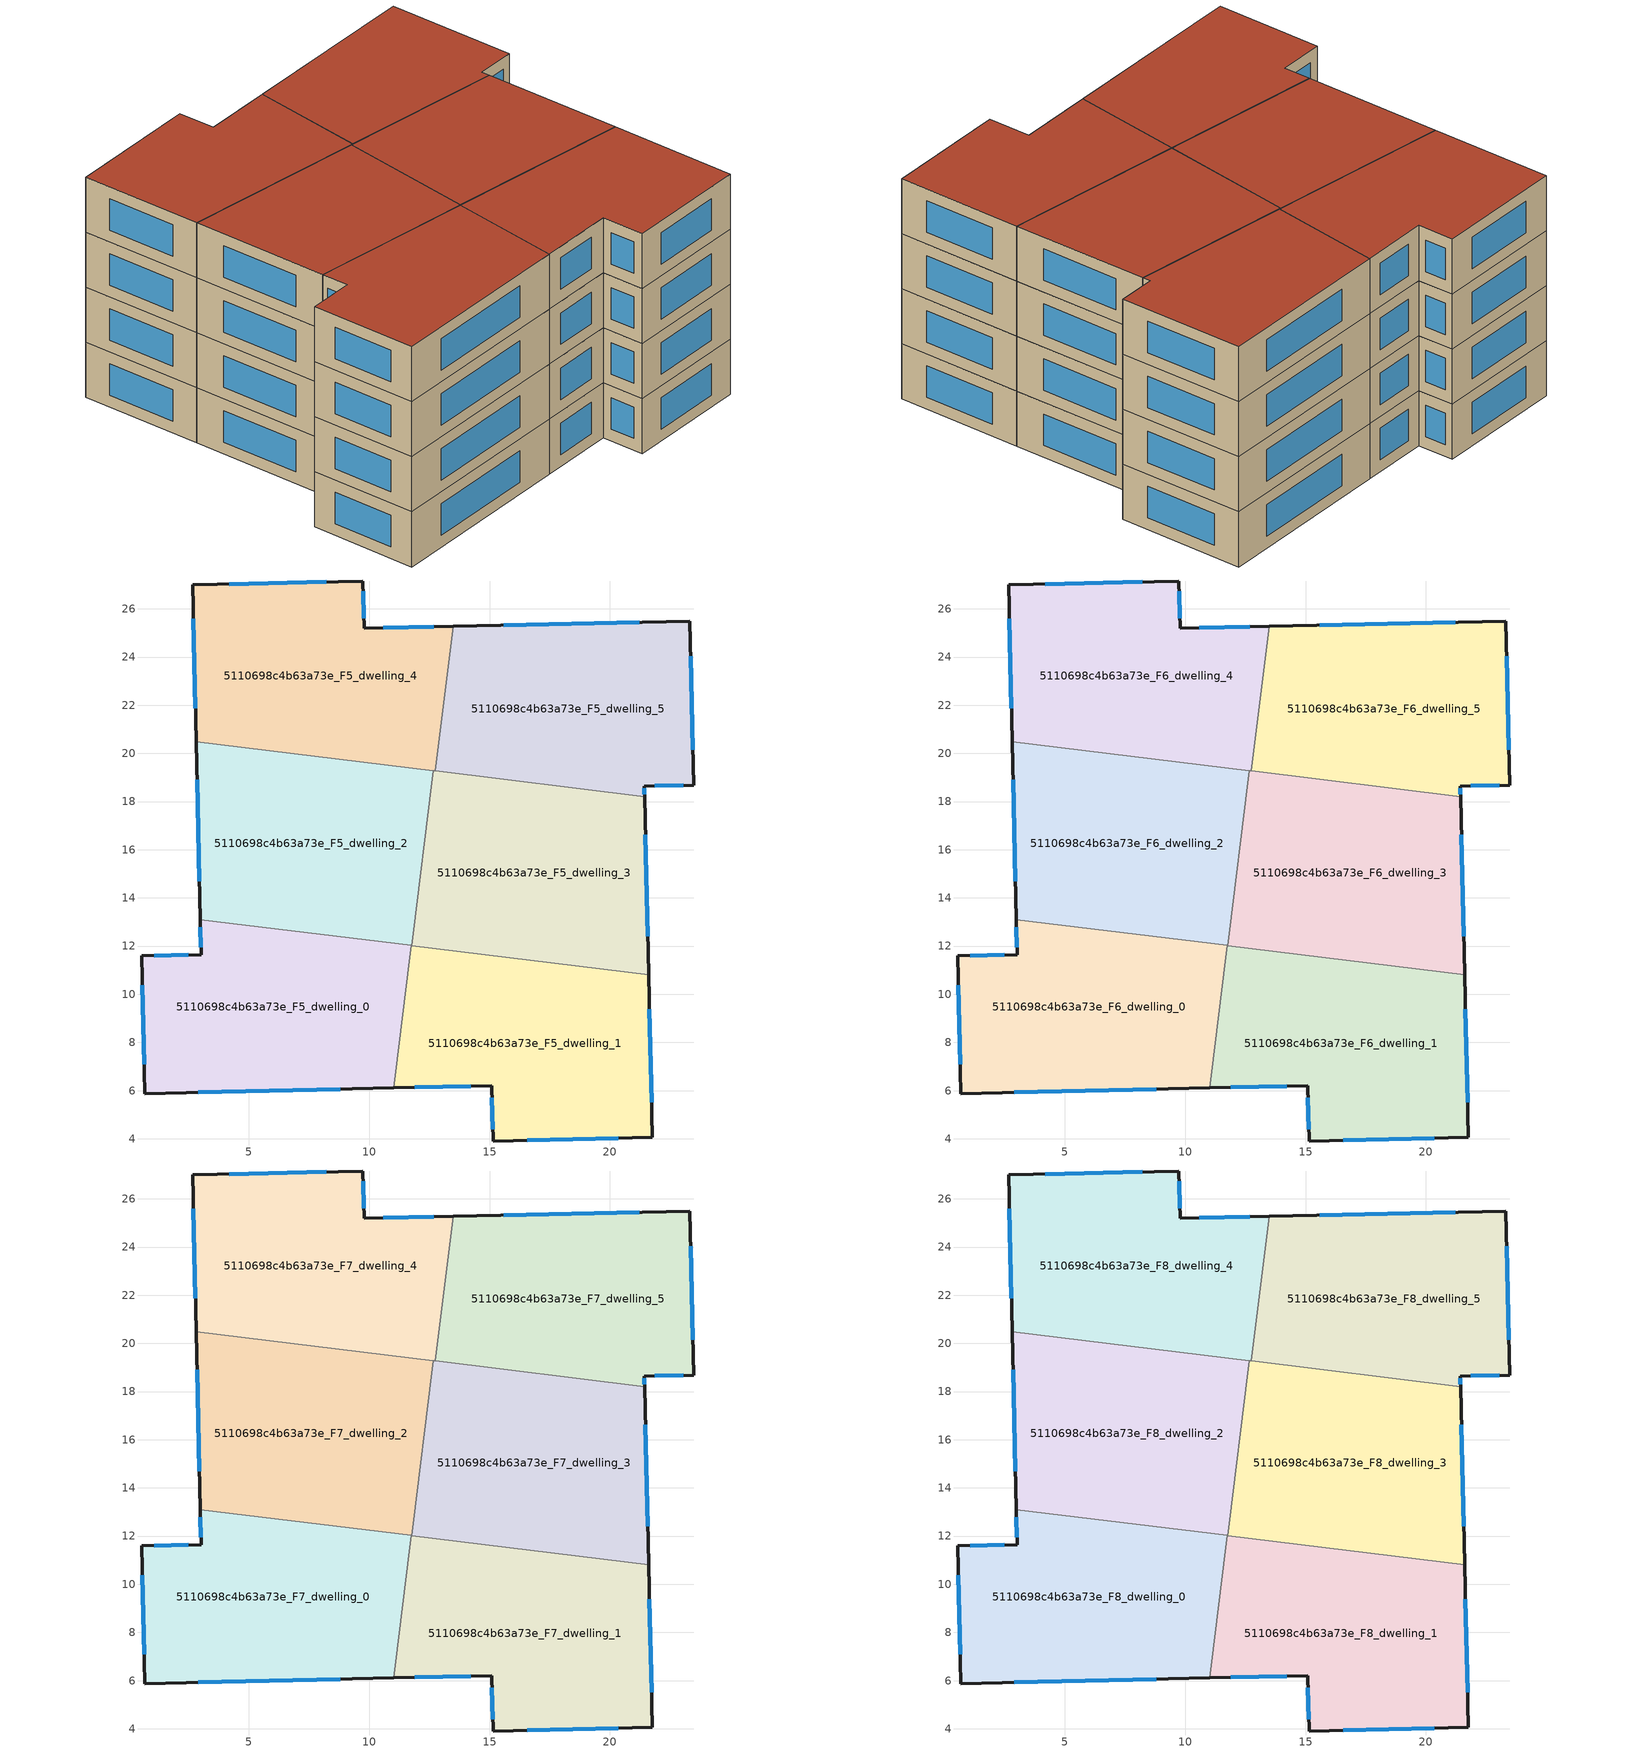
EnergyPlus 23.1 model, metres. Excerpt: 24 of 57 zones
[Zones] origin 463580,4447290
5110698c4b63a73e_F5_dwelling_0
 floor to 5110698c4b63a73e_F4_dwelling_0 (EU_floor_Construction): 11.75,12.03 11.03,6.11 0.69,5.88 0.56,11.59 3.03,11.65 2.99,13.1 z15
 wall outside (EU_wall_Construction): 2.99,13.1 3.03,11.65 0.56,11.59 0.69,5.88 11.03,6.11 z15:18
 wall to 5110698c4b63a73e_F5_dwelling_1 (EU_wall_Construction): 11.03,6.11 11.75,12.03 z15:18
 wall to 5110698c4b63a73e_F5_dwelling_2 (EU_wall_Construction): 11.75,12.03 2.99,13.1 z15:18
 window (EU_Window_Construction): 3,12.79 3.02,11.96 / 2.9,5.93 8.81,6.06 / 0.59,10.37 0.66,7.1 / 2.5,11.64 1.09,11.61 z15.64:17.36
5110698c4b63a73e_F5_dwelling_1
 floor to 5110698c4b63a73e_F4_dwelling_1 (EU_floor_Construction): 21.6,10.82 21.76,4.07 15.15,3.91 15.09,6.21 11.03,6.11 11.75,12.03 z15
 wall outside (EU_wall_Construction): 11.03,6.11 15.09,6.21 15.15,3.91 21.76,4.07 21.6,10.82 z15:18
 wall to 5110698c4b63a73e_F5_dwelling_3 (EU_wall_Construction): 21.6,10.82 11.77,12.02 z15:18
 wall to 5110698c4b63a73e_F5_dwelling_2 (EU_wall_Construction): 11.77,12.02 11.75,12.03 z15:18
 window (EU_Window_Construction): 21.73,5.51 21.64,9.37 / 16.56,3.94 20.34,4.03 / 15.1,5.71 15.13,4.4 / 11.9,6.13 14.22,6.19 z15.64:17.36
5110698c4b63a73e_F5_dwelling_2
 floor to 5110698c4b63a73e_F4_dwelling_2 (EU_floor_Construction): 12.66,19.28 11.77,12.02 2.99,13.1 2.82,20.49 z15
 wall outside (EU_wall_Construction): 2.82,20.49 2.99,13.1 z15:18
 wall to 5110698c4b63a73e_F5_dwelling_3 (EU_wall_Construction): 11.77,12.02 12.66,19.28 z15:18
 wall to 5110698c4b63a73e_F5_dwelling_4 (EU_wall_Construction): 12.66,19.28 2.82,20.49 z15:18
 window (EU_Window_Construction): 2.86,18.91 2.96,14.68 z15.64:17.36
5110698c4b63a73e_F5_dwelling_3
 floor to 5110698c4b63a73e_F4_dwelling_3 (EU_floor_Construction): 21.43,18.21 21.6,10.82 11.77,12.02 12.66,19.28 z15
 wall outside (EU_wall_Construction): 21.6,10.82 21.43,18.21 z15:18
 wall to 5110698c4b63a73e_F5_dwelling_5 (EU_wall_Construction): 21.43,18.21 12.75,19.27 z15:18
 wall to 5110698c4b63a73e_F5_dwelling_4 (EU_wall_Construction): 12.75,19.27 12.66,19.28 z15:18
 window (EU_Window_Construction): 21.57,12.4 21.47,16.62 z15.64:17.36
5110698c4b63a73e_F5_dwelling_4
 floor to 5110698c4b63a73e_F4_dwelling_4 (EU_floor_Construction): 13.48,25.27 12.75,19.27 2.82,20.49 2.67,26.99 9.74,27.16 9.79,25.19 z15
 wall outside (EU_wall_Construction): 13.48,25.27 9.79,25.19 9.74,27.16 2.67,26.99 2.82,20.49 z15:18
 wall to 5110698c4b63a73e_F5_dwelling_5 (EU_wall_Construction): 12.75,19.27 13.48,25.27 z15:18
 window (EU_Window_Construction): 2.7,25.6 2.79,21.88 / 8.23,27.12 4.19,27.03 / 9.78,25.61 9.75,26.74 / 12.69,25.26 10.58,25.21 z15.64:17.36
5110698c4b63a73e_F5_dwelling_5
 floor to 5110698c4b63a73e_F4_dwelling_5 (EU_floor_Construction): 23.31,25.49 23.48,18.69 21.42,18.64 21.43,18.21 12.75,19.27 13.48,25.27 z15
 wall outside (EU_wall_Construction): 21.43,18.21 21.42,18.64 23.48,18.69 23.31,25.49 13.48,25.27 z15:18
 window (EU_Window_Construction): 21.43,18.3 21.43,18.55 / 21.21,25.45 15.59,25.32 / 23.44,20.14 23.35,24.03 / 21.86,18.65 23.04,18.68 z15.64:17.36
5110698c4b63a73e_F6_dwelling_0
 floor to 5110698c4b63a73e_F5_dwelling_0 (EU_floor_Construction): 11.75,12.03 11.03,6.11 0.69,5.88 0.56,11.59 3.03,11.65 2.99,13.1 z18
 wall outside (EU_wall_Construction): 2.99,13.1 3.03,11.65 0.56,11.59 0.69,5.88 11.03,6.11 z18:21
 wall to 5110698c4b63a73e_F6_dwelling_1 (EU_wall_Construction): 11.03,6.11 11.75,12.03 z18:21
 wall to 5110698c4b63a73e_F6_dwelling_2 (EU_wall_Construction): 11.75,12.03 2.99,13.1 z18:21
 window (EU_Window_Construction): 3,12.79 3.02,11.96 / 2.9,5.93 8.81,6.06 / 0.59,10.37 0.66,7.1 / 2.5,11.64 1.09,11.61 z18.64:20.36
5110698c4b63a73e_F6_dwelling_1
 floor to 5110698c4b63a73e_F5_dwelling_1 (EU_floor_Construction): 21.6,10.82 21.76,4.07 15.15,3.91 15.09,6.21 11.03,6.11 11.75,12.03 z18
 wall outside (EU_wall_Construction): 11.03,6.11 15.09,6.21 15.15,3.91 21.76,4.07 21.6,10.82 z18:21
 wall to 5110698c4b63a73e_F6_dwelling_3 (EU_wall_Construction): 21.6,10.82 11.77,12.02 z18:21
 wall to 5110698c4b63a73e_F6_dwelling_2 (EU_wall_Construction): 11.77,12.02 11.75,12.03 z18:21
 window (EU_Window_Construction): 21.73,5.51 21.64,9.37 / 16.56,3.94 20.34,4.03 / 15.1,5.71 15.13,4.4 / 11.9,6.13 14.22,6.19 z18.64:20.36
5110698c4b63a73e_F6_dwelling_2
 floor to 5110698c4b63a73e_F5_dwelling_2 (EU_floor_Construction): 12.66,19.28 11.77,12.02 2.99,13.1 2.82,20.49 z18
 wall outside (EU_wall_Construction): 2.82,20.49 2.99,13.1 z18:21
 wall to 5110698c4b63a73e_F6_dwelling_3 (EU_wall_Construction): 11.77,12.02 12.66,19.28 z18:21
 wall to 5110698c4b63a73e_F6_dwelling_4 (EU_wall_Construction): 12.66,19.28 2.82,20.49 z18:21
 window (EU_Window_Construction): 2.86,18.91 2.96,14.68 z18.64:20.36
5110698c4b63a73e_F6_dwelling_3
 floor to 5110698c4b63a73e_F5_dwelling_3 (EU_floor_Construction): 21.43,18.21 21.6,10.82 11.77,12.02 12.66,19.28 z18
 wall outside (EU_wall_Construction): 21.6,10.82 21.43,18.21 z18:21
 wall to 5110698c4b63a73e_F6_dwelling_5 (EU_wall_Construction): 21.43,18.21 12.75,19.27 z18:21
 wall to 5110698c4b63a73e_F6_dwelling_4 (EU_wall_Construction): 12.75,19.27 12.66,19.28 z18:21
 window (EU_Window_Construction): 21.57,12.4 21.47,16.62 z18.64:20.36
5110698c4b63a73e_F6_dwelling_4
 floor to 5110698c4b63a73e_F5_dwelling_4 (EU_floor_Construction): 13.48,25.27 12.75,19.27 2.82,20.49 2.67,26.99 9.74,27.16 9.79,25.19 z18
 wall outside (EU_wall_Construction): 13.48,25.27 9.79,25.19 9.74,27.16 2.67,26.99 2.82,20.49 z18:21
 wall to 5110698c4b63a73e_F6_dwelling_5 (EU_wall_Construction): 12.75,19.27 13.48,25.27 z18:21
 window (EU_Window_Construction): 2.7,25.6 2.79,21.88 / 8.23,27.12 4.19,27.03 / 9.78,25.61 9.75,26.74 / 12.69,25.26 10.58,25.21 z18.64:20.36
5110698c4b63a73e_F6_dwelling_5
 floor to 5110698c4b63a73e_F5_dwelling_5 (EU_floor_Construction): 23.31,25.49 23.48,18.69 21.42,18.64 21.43,18.21 12.75,19.27 13.48,25.27 z18
 wall outside (EU_wall_Construction): 21.43,18.21 21.42,18.64 23.48,18.69 23.31,25.49 13.48,25.27 z18:21
 window (EU_Window_Construction): 21.43,18.3 21.43,18.55 / 21.21,25.45 15.59,25.32 / 23.44,20.14 23.35,24.03 / 21.86,18.65 23.04,18.68 z18.64:20.36
5110698c4b63a73e_F7_dwelling_0
 floor to 5110698c4b63a73e_F6_dwelling_0 (EU_floor_Construction): 11.75,12.03 11.03,6.11 0.69,5.88 0.56,11.59 3.03,11.65 2.99,13.1 z21
 wall outside (EU_wall_Construction): 2.99,13.1 3.03,11.65 0.56,11.59 0.69,5.88 11.03,6.11 z21:24
 wall to 5110698c4b63a73e_F7_dwelling_1 (EU_wall_Construction): 11.03,6.11 11.75,12.03 z21:24
 wall to 5110698c4b63a73e_F7_dwelling_2 (EU_wall_Construction): 11.75,12.03 2.99,13.1 z21:24
 window (EU_Window_Construction): 3,12.79 3.02,11.96 / 2.9,5.93 8.81,6.06 / 0.59,10.37 0.66,7.1 / 2.5,11.64 1.09,11.61 z21.64:23.36
5110698c4b63a73e_F7_dwelling_1
 floor to 5110698c4b63a73e_F6_dwelling_1 (EU_floor_Construction): 21.6,10.82 21.76,4.07 15.15,3.91 15.09,6.21 11.03,6.11 11.75,12.03 z21
 wall outside (EU_wall_Construction): 11.03,6.11 15.09,6.21 15.15,3.91 21.76,4.07 21.6,10.82 z21:24
 wall to 5110698c4b63a73e_F7_dwelling_3 (EU_wall_Construction): 21.6,10.82 11.77,12.02 z21:24
 wall to 5110698c4b63a73e_F7_dwelling_2 (EU_wall_Construction): 11.77,12.02 11.75,12.03 z21:24
 window (EU_Window_Construction): 21.73,5.51 21.64,9.37 / 16.56,3.94 20.34,4.03 / 15.1,5.71 15.13,4.4 / 11.9,6.13 14.22,6.19 z21.64:23.36
5110698c4b63a73e_F7_dwelling_2
 floor to 5110698c4b63a73e_F6_dwelling_2 (EU_floor_Construction): 12.66,19.28 11.77,12.02 2.99,13.1 2.82,20.49 z21
 wall outside (EU_wall_Construction): 2.82,20.49 2.99,13.1 z21:24
 wall to 5110698c4b63a73e_F7_dwelling_3 (EU_wall_Construction): 11.77,12.02 12.66,19.28 z21:24
 wall to 5110698c4b63a73e_F7_dwelling_4 (EU_wall_Construction): 12.66,19.28 2.82,20.49 z21:24
 window (EU_Window_Construction): 2.86,18.91 2.96,14.68 z21.64:23.36
5110698c4b63a73e_F7_dwelling_3
 floor to 5110698c4b63a73e_F6_dwelling_3 (EU_floor_Construction): 21.43,18.21 21.6,10.82 11.77,12.02 12.66,19.28 z21
 wall outside (EU_wall_Construction): 21.6,10.82 21.43,18.21 z21:24
 wall to 5110698c4b63a73e_F7_dwelling_5 (EU_wall_Construction): 21.43,18.21 12.75,19.27 z21:24
 wall to 5110698c4b63a73e_F7_dwelling_4 (EU_wall_Construction): 12.75,19.27 12.66,19.28 z21:24
 window (EU_Window_Construction): 21.57,12.4 21.47,16.62 z21.64:23.36
5110698c4b63a73e_F7_dwelling_4
 floor to 5110698c4b63a73e_F6_dwelling_4 (EU_floor_Construction): 13.48,25.27 12.75,19.27 2.82,20.49 2.67,26.99 9.74,27.16 9.79,25.19 z21
 wall outside (EU_wall_Construction): 13.48,25.27 9.79,25.19 9.74,27.16 2.67,26.99 2.82,20.49 z21:24
 wall to 5110698c4b63a73e_F7_dwelling_5 (EU_wall_Construction): 12.75,19.27 13.48,25.27 z21:24
 window (EU_Window_Construction): 2.7,25.6 2.79,21.88 / 8.23,27.12 4.19,27.03 / 9.78,25.61 9.75,26.74 / 12.69,25.26 10.58,25.21 z21.64:23.36
5110698c4b63a73e_F7_dwelling_5
 floor to 5110698c4b63a73e_F6_dwelling_5 (EU_floor_Construction): 23.31,25.49 23.48,18.69 21.42,18.64 21.43,18.21 12.75,19.27 13.48,25.27 z21
 wall outside (EU_wall_Construction): 21.43,18.21 21.42,18.64 23.48,18.69 23.31,25.49 13.48,25.27 z21:24
 window (EU_Window_Construction): 21.43,18.3 21.43,18.55 / 21.21,25.45 15.59,25.32 / 23.44,20.14 23.35,24.03 / 21.86,18.65 23.04,18.68 z21.64:23.36
5110698c4b63a73e_F8_dwelling_0
 floor to 5110698c4b63a73e_F7_dwelling_0 (EU_floor_Construction): 11.75,12.03 11.03,6.11 0.69,5.88 0.56,11.59 3.03,11.65 2.99,13.1 z24
 wall outside (EU_wall_Construction): 2.99,13.1 3.03,11.65 0.56,11.59 0.69,5.88 11.03,6.11 z24:27
 wall to 5110698c4b63a73e_F8_dwelling_1 (EU_wall_Construction): 11.03,6.11 11.75,12.03 z24:27
 wall to 5110698c4b63a73e_F8_dwelling_2 (EU_wall_Construction): 11.75,12.03 2.99,13.1 z24:27
 window (EU_Window_Construction): 3,12.79 3.02,11.96 / 2.9,5.93 8.81,6.06 / 0.59,10.37 0.66,7.1 / 2.5,11.64 1.09,11.61 z24.64:26.36
 roof outside (EU_roof_Construction): 11.03,6.11 11.75,12.03 2.99,13.1 3.03,11.65 0.56,11.59 0.69,5.88 z27
5110698c4b63a73e_F8_dwelling_1
 floor to 5110698c4b63a73e_F7_dwelling_1 (EU_floor_Construction): 21.6,10.82 21.76,4.07 15.15,3.91 15.09,6.21 11.03,6.11 11.75,12.03 z24
 wall outside (EU_wall_Construction): 11.03,6.11 15.09,6.21 15.15,3.91 21.76,4.07 21.6,10.82 z24:27
 wall to 5110698c4b63a73e_F8_dwelling_3 (EU_wall_Construction): 21.6,10.82 11.77,12.02 z24:27
 wall to 5110698c4b63a73e_F8_dwelling_2 (EU_wall_Construction): 11.77,12.02 11.75,12.03 z24:27
 window (EU_Window_Construction): 21.73,5.51 21.64,9.37 / 16.56,3.94 20.34,4.03 / 15.1,5.71 15.13,4.4 / 11.9,6.13 14.22,6.19 z24.64:26.36
 roof outside (EU_roof_Construction): 21.76,4.07 21.6,10.82 11.75,12.03 11.03,6.11 15.09,6.21 15.15,3.91 z27
5110698c4b63a73e_F8_dwelling_2
 floor to 5110698c4b63a73e_F7_dwelling_2 (EU_floor_Construction): 12.66,19.28 11.77,12.02 2.99,13.1 2.82,20.49 z24
 wall outside (EU_wall_Construction): 2.82,20.49 2.99,13.1 z24:27
 wall to 5110698c4b63a73e_F8_dwelling_3 (EU_wall_Construction): 11.77,12.02 12.66,19.28 z24:27
 wall to 5110698c4b63a73e_F8_dwelling_4 (EU_wall_Construction): 12.66,19.28 2.82,20.49 z24:27
 window (EU_Window_Construction): 2.86,18.91 2.96,14.68 z24.64:26.36
 roof outside (EU_roof_Construction): 11.77,12.02 12.66,19.28 2.82,20.49 2.99,13.1 z27
5110698c4b63a73e_F8_dwelling_3
 floor to 5110698c4b63a73e_F7_dwelling_3 (EU_floor_Construction): 21.43,18.21 21.6,10.82 11.77,12.02 12.66,19.28 z24
 wall outside (EU_wall_Construction): 21.6,10.82 21.43,18.21 z24:27
 wall to 5110698c4b63a73e_F8_dwelling_5 (EU_wall_Construction): 21.43,18.21 12.75,19.27 z24:27
 wall to 5110698c4b63a73e_F8_dwelling_4 (EU_wall_Construction): 12.75,19.27 12.66,19.28 z24:27
 window (EU_Window_Construction): 21.57,12.4 21.47,16.62 z24.64:26.36
 roof outside (EU_roof_Construction): 21.6,10.82 21.43,18.21 12.66,19.28 11.77,12.02 z27
5110698c4b63a73e_F8_dwelling_4
 floor to 5110698c4b63a73e_F7_dwelling_4 (EU_floor_Construction): 13.48,25.27 12.75,19.27 2.82,20.49 2.67,26.99 9.74,27.16 9.79,25.19 z24
 wall outside (EU_wall_Construction): 13.48,25.27 9.79,25.19 9.74,27.16 2.67,26.99 2.82,20.49 z24:27
 wall to 5110698c4b63a73e_F8_dwelling_5 (EU_wall_Construction): 12.75,19.27 13.48,25.27 z24:27
 window (EU_Window_Construction): 2.7,25.6 2.79,21.88 / 8.23,27.12 4.19,27.03 / 9.78,25.61 9.75,26.74 / 12.69,25.26 10.58,25.21 z24.64:26.36
 roof outside (EU_roof_Construction): 12.75,19.27 13.48,25.27 9.79,25.19 9.74,27.16 2.67,26.99 2.82,20.49 z27
5110698c4b63a73e_F8_dwelling_5
 floor to 5110698c4b63a73e_F7_dwelling_5 (EU_floor_Construction): 23.31,25.49 23.48,18.69 21.42,18.64 21.43,18.21 12.75,19.27 13.48,25.27 z24
 wall outside (EU_wall_Construction): 21.43,18.21 21.42,18.64 23.48,18.69 23.31,25.49 13.48,25.27 z24:27
 window (EU_Window_Construction): 21.43,18.3 21.43,18.55 / 21.21,25.45 15.59,25.32 / 23.44,20.14 23.35,24.03 / 21.86,18.65 23.04,18.68 z24.64:26.36
 roof outside (EU_roof_Construction): 23.48,18.69 23.31,25.49 13.48,25.27 12.75,19.27 21.43,18.21 21.42,18.64 z27
[Building]
EU S2 Campaign: North Axis=0; Terrain=City; Solar Distribution=FullExterior
[Site:Location]
Yerevan-Zvartnots.Intl.AP: Latitude=40.15; Longitude=44.383; Time Zone=4; Elevation=854
[SizingPeriod:WeatherFileDays]
AnnualSizingPeriod: Begin Month=1; Begin Day of Month=1; End Month=12; End Day of Month=31; Day of Week for Start Day=Monday; Use Weather File Daylight Saving Period=No; Use Weather File Rain and Snow Indicators=No
[MATERIAL]
EU_InternalMass_Material: Roughness=MediumRough; Thickness=0.1; Conductivity=1; Density=1800; Specific Heat=900; Thermal Absorptance=0.9; Solar Absorptance=0.7; Visible Absorptance=0.7
[MATERIAL:NOMASS] Roughness=MediumRough; Thermal Absorptance=0.9; Solar Absorptance=0.7; Visible Absorptance=0.7
Name | Thermal Resistance
EU_wall_NoMass | 1.05043
EU_roof_NoMass | 1.45357
EU_floor_NoMass | 0.478065
[WINDOWMATERIAL:SIMPLEGLAZINGSYSTEM]
EU_Window_SimpleGlazing: UFactor=2.5566; Solar Heat Gain Coefficient=0.75; Visible Transmittance=0.75
[CONSTRUCTION]
EU_wall_Construction: EU_wall_NoMass
EU_roof_Construction: EU_roof_NoMass
EU_floor_Construction: EU_floor_NoMass
EU_Window_Construction: EU_Window_SimpleGlazing
EU_InternalMass_Construction: EU_InternalMass_Material
[ZONE] Type=1; Multiplier=1; Ceiling Height=autocalculate; Floor Area=autocalculate; Part of Total Floor Area=Yes
Name | Volume
5110698c4b63a73e_F5_dwelling_0; 5110698c4b63a73e_F6_dwelling_0; 5110698c4b63a73e_F7_dwelling_0; 5110698c4b63a73e_F8_dwelling_0; 5110698c4b63a73e_F5_dwelling_4; 5110698c4b63a73e_F6_dwelling_4; 5110698c4b63a73e_F7_dwelling_4; 5110698c4b63a73e_F8_dwelling_4 | 205.749
5110698c4b63a73e_F5_dwelling_1; 5110698c4b63a73e_F6_dwelling_1; 5110698c4b63a73e_F7_dwelling_1; 5110698c4b63a73e_F8_dwelling_1 | 205.751
5110698c4b63a73e_F5_dwelling_2; 5110698c4b63a73e_F6_dwelling_2; 5110698c4b63a73e_F7_dwelling_2; 5110698c4b63a73e_F8_dwelling_2 | 205.744
5110698c4b63a73e_F5_dwelling_3; 5110698c4b63a73e_F6_dwelling_3; 5110698c4b63a73e_F7_dwelling_3; 5110698c4b63a73e_F8_dwelling_3 | 205.731
5110698c4b63a73e_F5_dwelling_5; 5110698c4b63a73e_F6_dwelling_5; 5110698c4b63a73e_F7_dwelling_5; 5110698c4b63a73e_F8_dwelling_5 | 205.753
[INTERNALMASS] Construction=EU_InternalMass_Construction
Name | Zone or ZoneList | Surface Area
5110698c4b63a73e_F5_dwelling_0_EU_InternalMass | 5110698c4b63a73e_F5_dwelling_0 | 68.583
5110698c4b63a73e_F5_dwelling_1_EU_InternalMass | 5110698c4b63a73e_F5_dwelling_1 | 68.5836
5110698c4b63a73e_F5_dwelling_2_EU_InternalMass | 5110698c4b63a73e_F5_dwelling_2 | 68.5814
5110698c4b63a73e_F5_dwelling_3_EU_InternalMass | 5110698c4b63a73e_F5_dwelling_3 | 68.5772
5110698c4b63a73e_F5_dwelling_4_EU_InternalMass | 5110698c4b63a73e_F5_dwelling_4 | 68.5833
5110698c4b63a73e_F5_dwelling_5_EU_InternalMass | 5110698c4b63a73e_F5_dwelling_5 | 68.5845
5110698c4b63a73e_F6_dwelling_0_EU_InternalMass | 5110698c4b63a73e_F6_dwelling_0 | 68.583
5110698c4b63a73e_F6_dwelling_1_EU_InternalMass | 5110698c4b63a73e_F6_dwelling_1 | 68.5836
5110698c4b63a73e_F6_dwelling_2_EU_InternalMass | 5110698c4b63a73e_F6_dwelling_2 | 68.5814
5110698c4b63a73e_F6_dwelling_3_EU_InternalMass | 5110698c4b63a73e_F6_dwelling_3 | 68.5772
5110698c4b63a73e_F6_dwelling_4_EU_InternalMass | 5110698c4b63a73e_F6_dwelling_4 | 68.5833
5110698c4b63a73e_F6_dwelling_5_EU_InternalMass | 5110698c4b63a73e_F6_dwelling_5 | 68.5845
5110698c4b63a73e_F7_dwelling_0_EU_InternalMass | 5110698c4b63a73e_F7_dwelling_0 | 68.583
5110698c4b63a73e_F7_dwelling_1_EU_InternalMass | 5110698c4b63a73e_F7_dwelling_1 | 68.5836
5110698c4b63a73e_F7_dwelling_2_EU_InternalMass | 5110698c4b63a73e_F7_dwelling_2 | 68.5814
5110698c4b63a73e_F7_dwelling_3_EU_InternalMass | 5110698c4b63a73e_F7_dwelling_3 | 68.5772
5110698c4b63a73e_F7_dwelling_4_EU_InternalMass | 5110698c4b63a73e_F7_dwelling_4 | 68.5833
5110698c4b63a73e_F7_dwelling_5_EU_InternalMass | 5110698c4b63a73e_F7_dwelling_5 | 68.5845
5110698c4b63a73e_F8_dwelling_0_EU_InternalMass | 5110698c4b63a73e_F8_dwelling_0 | 68.583
5110698c4b63a73e_F8_dwelling_1_EU_InternalMass | 5110698c4b63a73e_F8_dwelling_1 | 68.5836
5110698c4b63a73e_F8_dwelling_2_EU_InternalMass | 5110698c4b63a73e_F8_dwelling_2 | 68.5814
5110698c4b63a73e_F8_dwelling_3_EU_InternalMass | 5110698c4b63a73e_F8_dwelling_3 | 68.5772
5110698c4b63a73e_F8_dwelling_4_EU_InternalMass | 5110698c4b63a73e_F8_dwelling_4 | 68.5833
5110698c4b63a73e_F8_dwelling_5_EU_InternalMass | 5110698c4b63a73e_F8_dwelling_5 | 68.5845
[OTHEREQUIPMENT] Fuel Type=Electricity; Design Level Calculation Method=Watts/Area; Power per Zone Floor Area=1; Fraction Latent=0; Fraction Radiant=0; Fraction Lost=0; Carbon Dioxide Generation Rate=0; EndUse Subcategory=EU_Step8_InternalGains
Name | Zone or ZoneList or Space or SpaceList | Schedule
EU_Step8_InternalGain_5110698c4b63a73e_F5_dwelling_0_f000 | 5110698c4b63a73e_F5_dwelling_0 | EU_Step8_GainSchedule_5110698c4b63a73e_F5_dwelling_0_f000
EU_Step8_InternalGain_5110698c4b63a73e_F5_dwelling_1_f000 | 5110698c4b63a73e_F5_dwelling_1 | EU_Step8_GainSchedule_5110698c4b63a73e_F5_dwelling_1_f000
EU_Step8_InternalGain_5110698c4b63a73e_F5_dwelling_2_f000 | 5110698c4b63a73e_F5_dwelling_2 | EU_Step8_GainSchedule_5110698c4b63a73e_F5_dwelling_2_f000
EU_Step8_InternalGain_5110698c4b63a73e_F5_dwelling_3_f000 | 5110698c4b63a73e_F5_dwelling_3 | EU_Step8_GainSchedule_5110698c4b63a73e_F5_dwelling_3_f000
EU_Step8_InternalGain_5110698c4b63a73e_F5_dwelling_4_f000 | 5110698c4b63a73e_F5_dwelling_4 | EU_Step8_GainSchedule_5110698c4b63a73e_F5_dwelling_4_f000
EU_Step8_InternalGain_5110698c4b63a73e_F5_dwelling_5_f000 | 5110698c4b63a73e_F5_dwelling_5 | EU_Step8_GainSchedule_5110698c4b63a73e_F5_dwelling_5_f000
EU_Step8_InternalGain_5110698c4b63a73e_F6_dwelling_0_f000 | 5110698c4b63a73e_F6_dwelling_0 | EU_Step8_GainSchedule_5110698c4b63a73e_F6_dwelling_0_f000
EU_Step8_InternalGain_5110698c4b63a73e_F6_dwelling_1_f000 | 5110698c4b63a73e_F6_dwelling_1 | EU_Step8_GainSchedule_5110698c4b63a73e_F6_dwelling_1_f000
EU_Step8_InternalGain_5110698c4b63a73e_F6_dwelling_2_f000 | 5110698c4b63a73e_F6_dwelling_2 | EU_Step8_GainSchedule_5110698c4b63a73e_F6_dwelling_2_f000
EU_Step8_InternalGain_5110698c4b63a73e_F6_dwelling_3_f000 | 5110698c4b63a73e_F6_dwelling_3 | EU_Step8_GainSchedule_5110698c4b63a73e_F6_dwelling_3_f000
EU_Step8_InternalGain_5110698c4b63a73e_F6_dwelling_4_f000 | 5110698c4b63a73e_F6_dwelling_4 | EU_Step8_GainSchedule_5110698c4b63a73e_F6_dwelling_4_f000
EU_Step8_InternalGain_5110698c4b63a73e_F6_dwelling_5_f000 | 5110698c4b63a73e_F6_dwelling_5 | EU_Step8_GainSchedule_5110698c4b63a73e_F6_dwelling_5_f000
EU_Step8_InternalGain_5110698c4b63a73e_F7_dwelling_0_f000 | 5110698c4b63a73e_F7_dwelling_0 | EU_Step8_GainSchedule_5110698c4b63a73e_F7_dwelling_0_f000
EU_Step8_InternalGain_5110698c4b63a73e_F7_dwelling_1_f000 | 5110698c4b63a73e_F7_dwelling_1 | EU_Step8_GainSchedule_5110698c4b63a73e_F7_dwelling_1_f000
EU_Step8_InternalGain_5110698c4b63a73e_F7_dwelling_2_f000 | 5110698c4b63a73e_F7_dwelling_2 | EU_Step8_GainSchedule_5110698c4b63a73e_F7_dwelling_2_f000
EU_Step8_InternalGain_5110698c4b63a73e_F7_dwelling_3_f000 | 5110698c4b63a73e_F7_dwelling_3 | EU_Step8_GainSchedule_5110698c4b63a73e_F7_dwelling_3_f000
EU_Step8_InternalGain_5110698c4b63a73e_F7_dwelling_4_f000 | 5110698c4b63a73e_F7_dwelling_4 | EU_Step8_GainSchedule_5110698c4b63a73e_F7_dwelling_4_f000
EU_Step8_InternalGain_5110698c4b63a73e_F7_dwelling_5_f000 | 5110698c4b63a73e_F7_dwelling_5 | EU_Step8_GainSchedule_5110698c4b63a73e_F7_dwelling_5_f000
EU_Step8_InternalGain_5110698c4b63a73e_F8_dwelling_0_f000 | 5110698c4b63a73e_F8_dwelling_0 | EU_Step8_GainSchedule_5110698c4b63a73e_F8_dwelling_0_f000
EU_Step8_InternalGain_5110698c4b63a73e_F8_dwelling_1_f000 | 5110698c4b63a73e_F8_dwelling_1 | EU_Step8_GainSchedule_5110698c4b63a73e_F8_dwelling_1_f000
EU_Step8_InternalGain_5110698c4b63a73e_F8_dwelling_2_f000 | 5110698c4b63a73e_F8_dwelling_2 | EU_Step8_GainSchedule_5110698c4b63a73e_F8_dwelling_2_f000
EU_Step8_InternalGain_5110698c4b63a73e_F8_dwelling_3_f000 | 5110698c4b63a73e_F8_dwelling_3 | EU_Step8_GainSchedule_5110698c4b63a73e_F8_dwelling_3_f000
EU_Step8_InternalGain_5110698c4b63a73e_F8_dwelling_4_f000 | 5110698c4b63a73e_F8_dwelling_4 | EU_Step8_GainSchedule_5110698c4b63a73e_F8_dwelling_4_f000
EU_Step8_InternalGain_5110698c4b63a73e_F8_dwelling_5_f000 | 5110698c4b63a73e_F8_dwelling_5 | EU_Step8_GainSchedule_5110698c4b63a73e_F8_dwelling_5_f000
[ZONEVENTILATION:DESIGNFLOWRATE] Schedule=EU_AlwaysOn; Design Flow Rate Calculation Method=AirChanges/Hour; Air Changes per Hour=0.557805; Ventilation Type=Natural; Fan Pressure Rise=0; Fan Total Efficiency=1; Constant Term Coefficient=1; Temperature Term Coefficient=0; Velocity Term Coefficient=0; Velocity Squared Term Coefficient=0; Minimum Indoor Temperature=-100; Maximum Indoor Temperature=100; Delta Temperature=-100; Minimum Outdoor Temperature=-100; Maximum Outdoor Temperature=100; Maximum Wind Speed=40
Name | Zone or ZoneList or Space or SpaceList
EU_ConstantAir_5110698c4b63a73e_F5_dwelling_0 | 5110698c4b63a73e_F5_dwelling_0
EU_ConstantAir_5110698c4b63a73e_F5_dwelling_1 | 5110698c4b63a73e_F5_dwelling_1
EU_ConstantAir_5110698c4b63a73e_F5_dwelling_2 | 5110698c4b63a73e_F5_dwelling_2
EU_ConstantAir_5110698c4b63a73e_F5_dwelling_3 | 5110698c4b63a73e_F5_dwelling_3
EU_ConstantAir_5110698c4b63a73e_F5_dwelling_4 | 5110698c4b63a73e_F5_dwelling_4
EU_ConstantAir_5110698c4b63a73e_F5_dwelling_5 | 5110698c4b63a73e_F5_dwelling_5
EU_ConstantAir_5110698c4b63a73e_F6_dwelling_0 | 5110698c4b63a73e_F6_dwelling_0
EU_ConstantAir_5110698c4b63a73e_F6_dwelling_1 | 5110698c4b63a73e_F6_dwelling_1
EU_ConstantAir_5110698c4b63a73e_F6_dwelling_2 | 5110698c4b63a73e_F6_dwelling_2
EU_ConstantAir_5110698c4b63a73e_F6_dwelling_3 | 5110698c4b63a73e_F6_dwelling_3
EU_ConstantAir_5110698c4b63a73e_F6_dwelling_4 | 5110698c4b63a73e_F6_dwelling_4
EU_ConstantAir_5110698c4b63a73e_F6_dwelling_5 | 5110698c4b63a73e_F6_dwelling_5
EU_ConstantAir_5110698c4b63a73e_F7_dwelling_0 | 5110698c4b63a73e_F7_dwelling_0
EU_ConstantAir_5110698c4b63a73e_F7_dwelling_1 | 5110698c4b63a73e_F7_dwelling_1
EU_ConstantAir_5110698c4b63a73e_F7_dwelling_2 | 5110698c4b63a73e_F7_dwelling_2
EU_ConstantAir_5110698c4b63a73e_F7_dwelling_3 | 5110698c4b63a73e_F7_dwelling_3
EU_ConstantAir_5110698c4b63a73e_F7_dwelling_4 | 5110698c4b63a73e_F7_dwelling_4
EU_ConstantAir_5110698c4b63a73e_F7_dwelling_5 | 5110698c4b63a73e_F7_dwelling_5
EU_ConstantAir_5110698c4b63a73e_F8_dwelling_0 | 5110698c4b63a73e_F8_dwelling_0
EU_ConstantAir_5110698c4b63a73e_F8_dwelling_1 | 5110698c4b63a73e_F8_dwelling_1
EU_ConstantAir_5110698c4b63a73e_F8_dwelling_2 | 5110698c4b63a73e_F8_dwelling_2
EU_ConstantAir_5110698c4b63a73e_F8_dwelling_3 | 5110698c4b63a73e_F8_dwelling_3
EU_ConstantAir_5110698c4b63a73e_F8_dwelling_4 | 5110698c4b63a73e_F8_dwelling_4
EU_ConstantAir_5110698c4b63a73e_F8_dwelling_5 | 5110698c4b63a73e_F8_dwelling_5
[HVACTEMPLATE:THERMOSTAT] Constant Heating Setpoint=20; Constant Cooling Setpoint=50
EU_HeatOnly_5110698c4b63a73e_F0_dwelling_0; EU_HeatOnly_5110698c4b63a73e_F0_dwelling_1; EU_HeatOnly_5110698c4b63a73e_F0_dwelling_2; EU_HeatOnly_5110698c4b63a73e_F0_dwelling_3; EU_HeatOnly_5110698c4b63a73e_F0_dwelling_4; EU_HeatOnly_5110698c4b63a73e_F0_dwelling_5; EU_HeatOnly_5110698c4b63a73e_F0_dwelling_6; EU_HeatOnly_5110698c4b63a73e_F1_dwelling_0; EU_HeatOnly_5110698c4b63a73e_F1_dwelling_1; EU_HeatOnly_5110698c4b63a73e_F1_dwelling_2; EU_HeatOnly_5110698c4b63a73e_F1_dwelling_3; EU_HeatOnly_5110698c4b63a73e_F1_dwelling_4; EU_HeatOnly_5110698c4b63a73e_F1_dwelling_5; EU_HeatOnly_5110698c4b63a73e_F1_dwelling_6; EU_HeatOnly_5110698c4b63a73e_F2_dwelling_0; EU_HeatOnly_5110698c4b63a73e_F2_dwelling_1; EU_HeatOnly_5110698c4b63a73e_F2_dwelling_2; EU_HeatOnly_5110698c4b63a73e_F2_dwelling_3; EU_HeatOnly_5110698c4b63a73e_F2_dwelling_4; EU_HeatOnly_5110698c4b63a73e_F2_dwelling_5; EU_HeatOnly_5110698c4b63a73e_F2_dwelling_6; EU_HeatOnly_5110698c4b63a73e_F3_dwelling_0; EU_HeatOnly_5110698c4b63a73e_F3_dwelling_1; EU_HeatOnly_5110698c4b63a73e_F3_dwelling_2; EU_HeatOnly_5110698c4b63a73e_F3_dwelling_3; EU_HeatOnly_5110698c4b63a73e_F3_dwelling_4; EU_HeatOnly_5110698c4b63a73e_F3_dwelling_5; EU_HeatOnly_5110698c4b63a73e_F4_dwelling_0; EU_HeatOnly_5110698c4b63a73e_F4_dwelling_1; EU_HeatOnly_5110698c4b63a73e_F4_dwelling_2; EU_HeatOnly_5110698c4b63a73e_F4_dwelling_3; EU_HeatOnly_5110698c4b63a73e_F4_dwelling_4; EU_HeatOnly_5110698c4b63a73e_F4_dwelling_5; EU_HeatOnly_5110698c4b63a73e_F5_dwelling_0; EU_HeatOnly_5110698c4b63a73e_F5_dwelling_1; EU_HeatOnly_5110698c4b63a73e_F5_dwelling_2; EU_HeatOnly_5110698c4b63a73e_F5_dwelling_3; EU_HeatOnly_5110698c4b63a73e_F5_dwelling_4; EU_HeatOnly_5110698c4b63a73e_F5_dwelling_5; EU_HeatOnly_5110698c4b63a73e_F6_dwelling_0; EU_HeatOnly_5110698c4b63a73e_F6_dwelling_1; EU_HeatOnly_5110698c4b63a73e_F6_dwelling_2; EU_HeatOnly_5110698c4b63a73e_F6_dwelling_3; EU_HeatOnly_5110698c4b63a73e_F6_dwelling_4; EU_HeatOnly_5110698c4b63a73e_F6_dwelling_5; EU_HeatOnly_5110698c4b63a73e_F7_dwelling_0; EU_HeatOnly_5110698c4b63a73e_F7_dwelling_1; EU_HeatOnly_5110698c4b63a73e_F7_dwelling_2; EU_HeatOnly_5110698c4b63a73e_F7_dwelling_3; EU_HeatOnly_5110698c4b63a73e_F7_dwelling_4; EU_HeatOnly_5110698c4b63a73e_F7_dwelling_5; EU_HeatOnly_5110698c4b63a73e_F8_dwelling_0; EU_HeatOnly_5110698c4b63a73e_F8_dwelling_1; EU_HeatOnly_5110698c4b63a73e_F8_dwelling_2; EU_HeatOnly_5110698c4b63a73e_F8_dwelling_3; EU_HeatOnly_5110698c4b63a73e_F8_dwelling_4; EU_HeatOnly_5110698c4b63a73e_F8_dwelling_5
[HVACTEMPLATE:ZONE:IDEALLOADSAIRSYSTEM] System Availability Schedule=EU_AlwaysOn; Maximum Heating Supply Air Temperature=50; Minimum Cooling Supply Air Temperature=13; Maximum Heating Supply Air Humidity Ratio=0.0156; Minimum Cooling Supply Air Humidity Ratio=0.0077; Heating Limit=NoLimit; Cooling Limit=NoLimit; Heating Availability Schedule=EU_AlwaysOn; Cooling Availability Schedule=EU_CoolingOff; Dehumidification Control Type=ConstantSensibleHeatRatio; Cooling Sensible Heat Ratio=0.7; Dehumidification Setpoint=60; Humidification Control Type=None; Humidification Setpoint=30; Outdoor Air Method=None; Outdoor Air Flow Rate per Person=0.00944; Outdoor Air Flow Rate per Zone Floor Area=0; Outdoor Air Flow Rate per Zone=0; Demand Controlled Ventilation Type=None; Outdoor Air Economizer Type=NoEconomizer; Heat Recovery Type=None; Sensible Heat Recovery Effectiveness=0.7; Latent Heat Recovery Effectiveness=0.65
Name | Template Thermostat
5110698c4b63a73e_F5_dwelling_0 | EU_HeatOnly_5110698c4b63a73e_F5_dwelling_0
5110698c4b63a73e_F5_dwelling_1 | EU_HeatOnly_5110698c4b63a73e_F5_dwelling_1
5110698c4b63a73e_F5_dwelling_2 | EU_HeatOnly_5110698c4b63a73e_F5_dwelling_2
5110698c4b63a73e_F5_dwelling_3 | EU_HeatOnly_5110698c4b63a73e_F5_dwelling_3
5110698c4b63a73e_F5_dwelling_4 | EU_HeatOnly_5110698c4b63a73e_F5_dwelling_4
5110698c4b63a73e_F5_dwelling_5 | EU_HeatOnly_5110698c4b63a73e_F5_dwelling_5
5110698c4b63a73e_F6_dwelling_0 | EU_HeatOnly_5110698c4b63a73e_F6_dwelling_0
5110698c4b63a73e_F6_dwelling_1 | EU_HeatOnly_5110698c4b63a73e_F6_dwelling_1
5110698c4b63a73e_F6_dwelling_2 | EU_HeatOnly_5110698c4b63a73e_F6_dwelling_2
5110698c4b63a73e_F6_dwelling_3 | EU_HeatOnly_5110698c4b63a73e_F6_dwelling_3
5110698c4b63a73e_F6_dwelling_4 | EU_HeatOnly_5110698c4b63a73e_F6_dwelling_4
5110698c4b63a73e_F6_dwelling_5 | EU_HeatOnly_5110698c4b63a73e_F6_dwelling_5
5110698c4b63a73e_F7_dwelling_0 | EU_HeatOnly_5110698c4b63a73e_F7_dwelling_0
5110698c4b63a73e_F7_dwelling_1 | EU_HeatOnly_5110698c4b63a73e_F7_dwelling_1
5110698c4b63a73e_F7_dwelling_2 | EU_HeatOnly_5110698c4b63a73e_F7_dwelling_2
5110698c4b63a73e_F7_dwelling_3 | EU_HeatOnly_5110698c4b63a73e_F7_dwelling_3
5110698c4b63a73e_F7_dwelling_4 | EU_HeatOnly_5110698c4b63a73e_F7_dwelling_4
5110698c4b63a73e_F7_dwelling_5 | EU_HeatOnly_5110698c4b63a73e_F7_dwelling_5
5110698c4b63a73e_F8_dwelling_0 | EU_HeatOnly_5110698c4b63a73e_F8_dwelling_0
5110698c4b63a73e_F8_dwelling_1 | EU_HeatOnly_5110698c4b63a73e_F8_dwelling_1
5110698c4b63a73e_F8_dwelling_2 | EU_HeatOnly_5110698c4b63a73e_F8_dwelling_2
5110698c4b63a73e_F8_dwelling_3 | EU_HeatOnly_5110698c4b63a73e_F8_dwelling_3
5110698c4b63a73e_F8_dwelling_4 | EU_HeatOnly_5110698c4b63a73e_F8_dwelling_4
5110698c4b63a73e_F8_dwelling_5 | EU_HeatOnly_5110698c4b63a73e_F8_dwelling_5
[SIZING:ZONE] Zone Cooling Design Supply Air Temperature Input Method=SupplyAirTemperature; Zone Cooling Design Supply Air Temperature=13; Zone Heating Design Supply Air Temperature Input Method=SupplyAirTemperature; Zone Heating Design Supply Air Temperature=50; Zone Cooling Design Supply Air Humidity Ratio=0.008; Zone Heating Design Supply Air Humidity Ratio=0.008; Cooling Design Air Flow Method=DesignDay; Cooling Design Air Flow Rate=0; Cooling Minimum Air Flow per Zone Floor Area=0.000762; Cooling Minimum Air Flow=0; Cooling Minimum Air Flow Fraction=0.2; Heating Design Air Flow Method=DesignDay; Heating Design Air Flow Rate=0; Heating Maximum Air Flow per Zone Floor Area=0.002032; Heating Maximum Air Flow=0.141576; Heating Maximum Air Flow Fraction=0.3; Account for Dedicated Outdoor Air System=No; Dedicated Outdoor Air System Control Strategy=NeutralSupplyAir; Dedicated Outdoor Air Low Setpoint Temperature for Design=autosize; Dedicated Outdoor Air High Setpoint Temperature for Design=autosize; Zone Load Sizing Method=Sensible Load Only No Latent Load; Zone Latent Cooling Design Supply Air Humidity Ratio Input Method=HumidityRatioDifference; Zone Cooling Design Supply Air Humidity Ratio Difference=0.005; Zone Latent Heating Design Supply Air Humidity Ratio Input Method=HumidityRatioDifference; Zone Humidification Design Supply Air Humidity Ratio Difference=0.005
5110698c4b63a73e_F5_dwelling_0; 5110698c4b63a73e_F5_dwelling_1; 5110698c4b63a73e_F5_dwelling_2; 5110698c4b63a73e_F5_dwelling_3; 5110698c4b63a73e_F5_dwelling_4; 5110698c4b63a73e_F5_dwelling_5; 5110698c4b63a73e_F6_dwelling_0; 5110698c4b63a73e_F6_dwelling_1; 5110698c4b63a73e_F6_dwelling_2; 5110698c4b63a73e_F6_dwelling_3; 5110698c4b63a73e_F6_dwelling_4; 5110698c4b63a73e_F6_dwelling_5; 5110698c4b63a73e_F7_dwelling_0; 5110698c4b63a73e_F7_dwelling_1; 5110698c4b63a73e_F7_dwelling_2; 5110698c4b63a73e_F7_dwelling_3; 5110698c4b63a73e_F7_dwelling_4; 5110698c4b63a73e_F7_dwelling_5; 5110698c4b63a73e_F8_dwelling_0; 5110698c4b63a73e_F8_dwelling_1; 5110698c4b63a73e_F8_dwelling_2; 5110698c4b63a73e_F8_dwelling_3; 5110698c4b63a73e_F8_dwelling_4; 5110698c4b63a73e_F8_dwelling_5
[SCHEDULE:CONSTANT]
Name | Hourly Value
EU_AlwaysOn | 1
EU_CoolingOff | 0
[SCHEDULE:FILE] Column Number=1; Rows to Skip at Top=0; Number of Hours of Data=8760; Column Separator=Comma; Interpolate to Timestep=No; Minutes per Item=60; Adjust Schedule for Daylight Savings=Yes
Name | File
EU_Step8_GainSchedule_5110698c4b63a73e_F5_dwelling_0_f000 | ../../schedules/5110698c4b63a73e/5110698c4b63a73e_F5_dwelling_0_f000_gain.csv
EU_Step8_GainSchedule_5110698c4b63a73e_F5_dwelling_1_f000 | ../../schedules/5110698c4b63a73e/5110698c4b63a73e_F5_dwelling_1_f000_gain.csv
EU_Step8_GainSchedule_5110698c4b63a73e_F5_dwelling_2_f000 | ../../schedules/5110698c4b63a73e/5110698c4b63a73e_F5_dwelling_2_f000_gain.csv
EU_Step8_GainSchedule_5110698c4b63a73e_F5_dwelling_3_f000 | ../../schedules/5110698c4b63a73e/5110698c4b63a73e_F5_dwelling_3_f000_gain.csv
EU_Step8_GainSchedule_5110698c4b63a73e_F5_dwelling_4_f000 | ../../schedules/5110698c4b63a73e/5110698c4b63a73e_F5_dwelling_4_f000_gain.csv
EU_Step8_GainSchedule_5110698c4b63a73e_F5_dwelling_5_f000 | ../../schedules/5110698c4b63a73e/5110698c4b63a73e_F5_dwelling_5_f000_gain.csv
EU_Step8_GainSchedule_5110698c4b63a73e_F6_dwelling_0_f000 | ../../schedules/5110698c4b63a73e/5110698c4b63a73e_F6_dwelling_0_f000_gain.csv
EU_Step8_GainSchedule_5110698c4b63a73e_F6_dwelling_1_f000 | ../../schedules/5110698c4b63a73e/5110698c4b63a73e_F6_dwelling_1_f000_gain.csv
EU_Step8_GainSchedule_5110698c4b63a73e_F6_dwelling_2_f000 | ../../schedules/5110698c4b63a73e/5110698c4b63a73e_F6_dwelling_2_f000_gain.csv
EU_Step8_GainSchedule_5110698c4b63a73e_F6_dwelling_3_f000 | ../../schedules/5110698c4b63a73e/5110698c4b63a73e_F6_dwelling_3_f000_gain.csv
EU_Step8_GainSchedule_5110698c4b63a73e_F6_dwelling_4_f000 | ../../schedules/5110698c4b63a73e/5110698c4b63a73e_F6_dwelling_4_f000_gain.csv
EU_Step8_GainSchedule_5110698c4b63a73e_F6_dwelling_5_f000 | ../../schedules/5110698c4b63a73e/5110698c4b63a73e_F6_dwelling_5_f000_gain.csv
EU_Step8_GainSchedule_5110698c4b63a73e_F7_dwelling_0_f000 | ../../schedules/5110698c4b63a73e/5110698c4b63a73e_F7_dwelling_0_f000_gain.csv
EU_Step8_GainSchedule_5110698c4b63a73e_F7_dwelling_1_f000 | ../../schedules/5110698c4b63a73e/5110698c4b63a73e_F7_dwelling_1_f000_gain.csv
EU_Step8_GainSchedule_5110698c4b63a73e_F7_dwelling_2_f000 | ../../schedules/5110698c4b63a73e/5110698c4b63a73e_F7_dwelling_2_f000_gain.csv
EU_Step8_GainSchedule_5110698c4b63a73e_F7_dwelling_3_f000 | ../../schedules/5110698c4b63a73e/5110698c4b63a73e_F7_dwelling_3_f000_gain.csv
EU_Step8_GainSchedule_5110698c4b63a73e_F7_dwelling_4_f000 | ../../schedules/5110698c4b63a73e/5110698c4b63a73e_F7_dwelling_4_f000_gain.csv
EU_Step8_GainSchedule_5110698c4b63a73e_F7_dwelling_5_f000 | ../../schedules/5110698c4b63a73e/5110698c4b63a73e_F7_dwelling_5_f000_gain.csv
EU_Step8_GainSchedule_5110698c4b63a73e_F8_dwelling_0_f000 | ../../schedules/5110698c4b63a73e/5110698c4b63a73e_F8_dwelling_0_f000_gain.csv
EU_Step8_GainSchedule_5110698c4b63a73e_F8_dwelling_1_f000 | ../../schedules/5110698c4b63a73e/5110698c4b63a73e_F8_dwelling_1_f000_gain.csv
EU_Step8_GainSchedule_5110698c4b63a73e_F8_dwelling_2_f000 | ../../schedules/5110698c4b63a73e/5110698c4b63a73e_F8_dwelling_2_f000_gain.csv
EU_Step8_GainSchedule_5110698c4b63a73e_F8_dwelling_3_f000 | ../../schedules/5110698c4b63a73e/5110698c4b63a73e_F8_dwelling_3_f000_gain.csv
EU_Step8_GainSchedule_5110698c4b63a73e_F8_dwelling_4_f000 | ../../schedules/5110698c4b63a73e/5110698c4b63a73e_F8_dwelling_4_f000_gain.csv
EU_Step8_GainSchedule_5110698c4b63a73e_F8_dwelling_5_f000 | ../../schedules/5110698c4b63a73e/5110698c4b63a73e_F8_dwelling_5_f000_gain.csv
